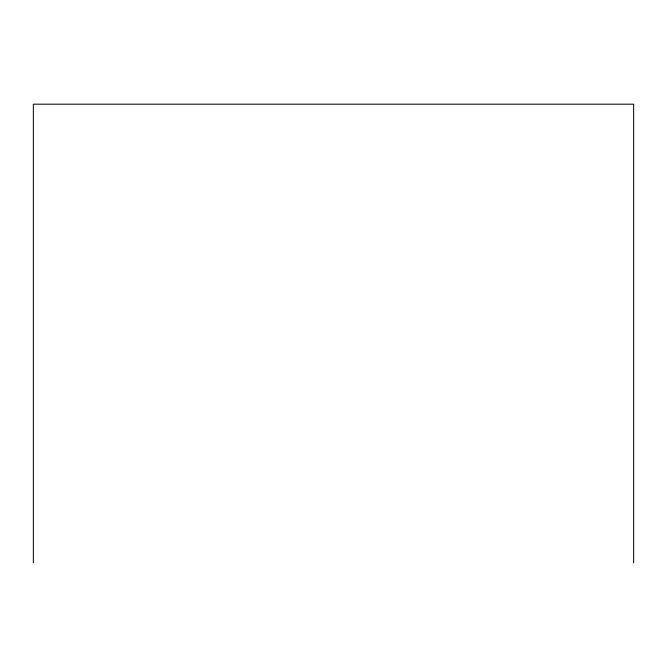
<?xml version="1.0" encoding="UTF-8"?>
<svg xmlns="http://www.w3.org/2000/svg" width="667" height="667" viewBox="0 0 667 667"><rect width="100%" height="100%" fill="white"/><g stroke="black" fill="none" stroke-linecap="round" stroke-linejoin="round"><path stroke-width="1" d="M633.65 562.815L633.65 104.185L33.35 104.185L33.35 562.815"/></g></svg>
